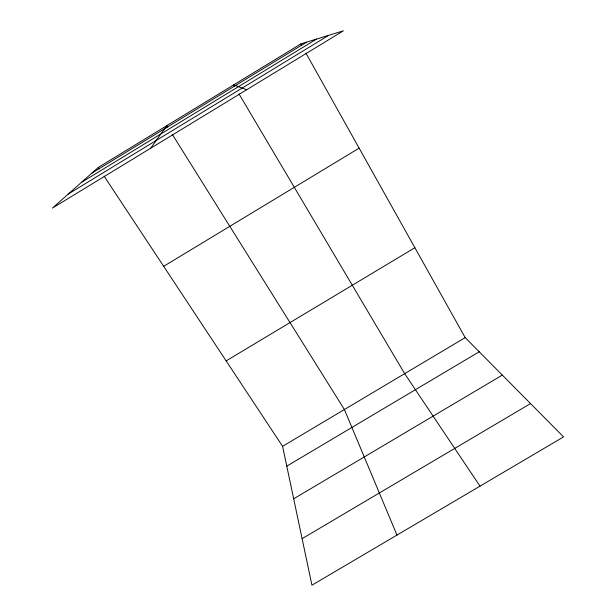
<?xml version="1.0" encoding="UTF-8"?>
<svg xmlns="http://www.w3.org/2000/svg" width="616" height="616" viewBox="0 0 616 616"><rect width="100%" height="100%" fill="white"/><g stroke="black" fill="none" stroke-linecap="round" stroke-linejoin="round"><path stroke-width="0.92" d="M150.658 148.24L166.821 125.641L167.837 127.266M98.321 167.413L52.445 208.085L343.405 30.8L300.8 43.944L98.321 167.413L99.376 169.007M92.007 173.004L306.645 42.142M81.451 182.367L316.431 39.124M68.268 194.055L328.675 35.343M163.663 266.312L359.128 148.14M226.149 360.891L414.876 247.724M282.59 446.315L465.195 337.622L563.555 436.906L311.942 585.2L282.59 446.315L104.119 176.184M286.779 466.158L479.225 351.782M293.678 498.806L502.317 375.09M302.102 538.661L530.538 403.58M246.685 89.728L233.641 84.892L234.627 86.548M480.003 486.147L404.666 373.658L239.023 93.978M172.411 134.573L344.398 409.525L396.966 535.088M300.8 43.944L301.732 45.607M305.936 53.115L465.195 337.622"/></g></svg>
